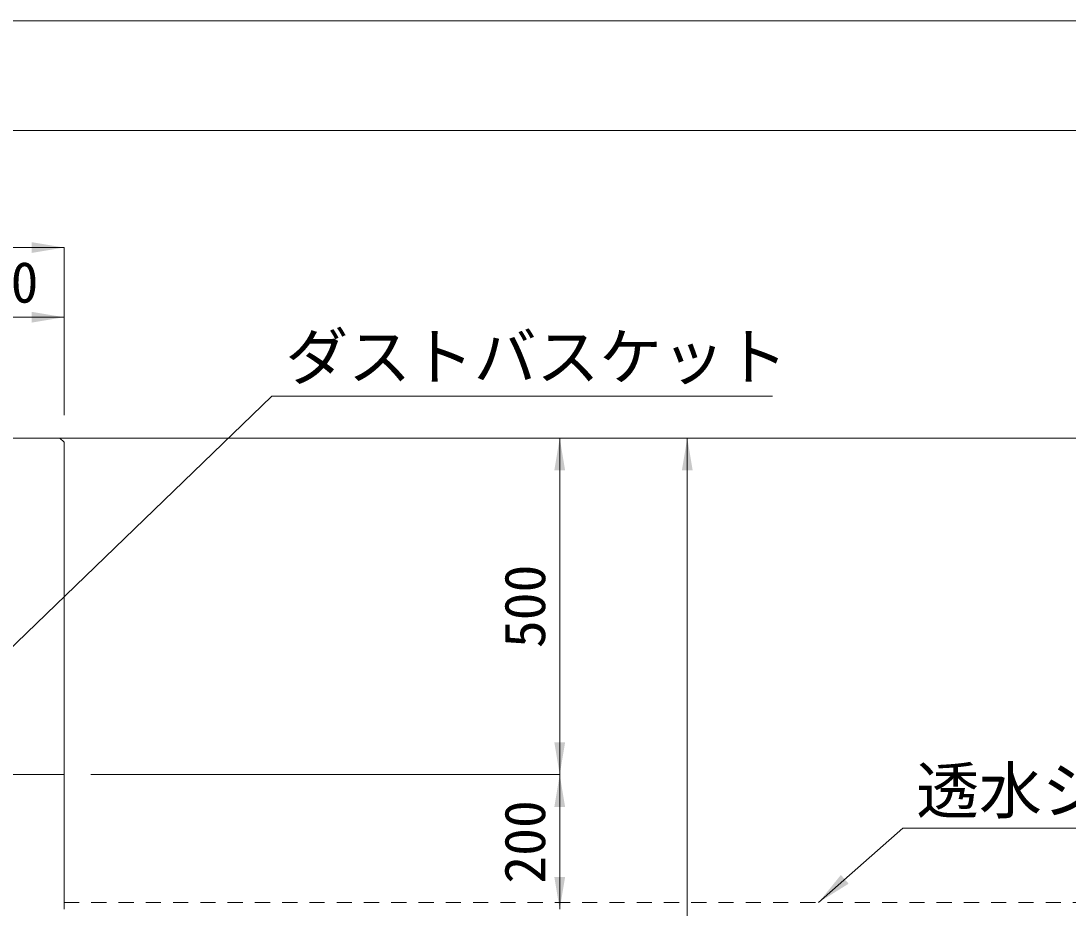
# Model space of a CAD drawing. Units: millimetres at full size, sheet at 1:30. Extents: x 47825 to 82541, y -23349 to -5561.
# Drawn here: x 77455 to 79010, y -11126 to -9808 of the extents above; entities that cross this region are included whole.
import ezdxf
from ezdxf.enums import TextEntityAlignment as Align

# ---------------------------------------------------------------- set-up
doc = ezdxf.new("R2010")
doc.units = ezdxf.units.MM
doc.header["$LTSCALE"] = 30
doc.linetypes.add('USER1', pattern=[1.35, 0.75, -0.6])
for name, color, linetype, lineweight in [('ハッチング', 7, 'Continuous', 5), ('寸法線', 7, 'Continuous', 9), ('本体', 2, 'USER1', 13)]:
    doc.layers.add(name, color=color, linetype=linetype, lineweight=lineweight)
doc.styles.add('ＭＳ ゴシック', font='')
doc.styles.get('ＭＳ ゴシック').set_extended_font_data('MS Gothic')

# ---------------------------------------------------------------- blocks, each defined once
blk = doc.blocks.new('filled_arrow')
at = {"color": 0, "linetype": 'Continuous', "lineweight": -2}
blk.add_solid([(7.5, 1.25), (0, 0), (7.5, -1.25)], dxfattribs=at)

msp = doc.modelspace()

# ---------------------------------------------------------------- linework, layer by layer
at = {"layer": 'ハッチング', "lineweight": 20}
msp.add_line((73543.68, -10427.66), (80093.69, -10427.66), dxfattribs=at)
at = {"layer": 'ハッチング', "linetype": 'USER1', "lineweight": 9}
msp.add_lwpolyline([(77518.69, -11117.66), (79759.87, -11117.66), (77899.87, -14837.66), (75737.51, -14837.66), (73877.5, -11117.66), (76118.69, -11117.66)], dxfattribs=at)
at = {"layer": '寸法線'}
for p, q in [((73543.68, -9807.96), (80093.69, -9807.96)), ((73893.68, -9970.58), (79743.69, -9970.58)), ((76118.69, -10144.66), (77518.69, -10144.66)), ((77518.69, -10393.66), (77518.69, -10144.66)), ((77518.69, -10248.13), (77318.69, -10248.13)), ((77518.69, -10393.66), (77518.69, -10248.13)), ((77552.69, -10427.66), (78254.9, -10427.66)), ((77552.69, -10427.66), (78444.36, -10427.66)), ((78254.9, -10427.66), (78254.9, -10927.66)), ((78444.36, -10427.66), (78444.36, -14527.66)), ((77558.69, -10927.66), (78254.9, -10927.66)), ((77558.69, -10927.66), (78254.9, -10927.66)), ((78254.9, -10927.66), (78254.9, -11127.66))]:
    msp.add_line(p, q, dxfattribs=at)
for points in [[(77068.69, -11098.07), (77827.45, -10365.6), (78571.11, -10365.6)], [(78639.28, -11117.66), (78764.33, -11007.01), (79234.61, -11007.01)]]:
    msp.add_lwpolyline(points, dxfattribs=at)
at = {"layer": '本体', "linetype": 'Continuous'}
for p, q in [((76124.69, -10427.66), (77512.69, -10427.66)), ((77518.69, -10433.66), (77518.69, -10927.66)), ((76118.69, -10927.66), (77518.69, -10927.66)), ((77433.69, -10927.66), (77518.69, -10927.66)), ((77518.69, -10927.66), (77518.69, -11127.66))]:
    msp.add_line(p, q, dxfattribs=at)
at = {"layer": '本体', "linetype": 'Continuous', "lineweight": 20}
msp.add_line((77512.69, -10427.66), (77518.69, -10433.66), dxfattribs=at)

# ---------------------------------------------------------------- block references
at = {"layer": '寸法線'}
for p, xscale, yscale, rotation in [((77518.69, -10144.66), 6.4, 6.4, 180), ((77518.69, -10248.13), 6.4, 6.4, 180), ((78254.9, -10427.66), 6.4, 6.4, 270), ((78444.36, -10427.66), 6.4, 6.4, 270), ((78254.9, -10927.66), 6.4, 6.4, 90), ((78254.9, -10927.66), 6.4, 6.4, 270), ((78254.9, -11127.66), 6.4, 6.4, 90), ((78639.28, -11117.66), 6.93, 6.93, 41.5)]:
    msp.add_blockref('filled_arrow', p, dxfattribs=dict(at, xscale=xscale, yscale=yscale, rotation=rotation))

# ---------------------------------------------------------------- texts
at = {"layer": '寸法線', "style": 'ＭＳ ゴシック'}
msp.add_text('200', height=60.76, dxfattribs=at).set_placement((77418.69, -10196.13), align=Align.MIDDLE_CENTER)
for s, p in [('ダストバスケット', (77847.45, -10272.62)), ('透水シート', (78784.33, -10916.96))]:
    msp.add_text(s, height=68.36, dxfattribs=at).set_placement(p, align=Align.TOP_LEFT)
for s, p in [('500', (78202.9, -10677.66)), ('200', (78202.9, -11027.66))]:
    msp.add_text(s, height=60.76, rotation=90, dxfattribs=at).set_placement(p, align=Align.MIDDLE_CENTER)

doc.saveas('drawing.dxf')
